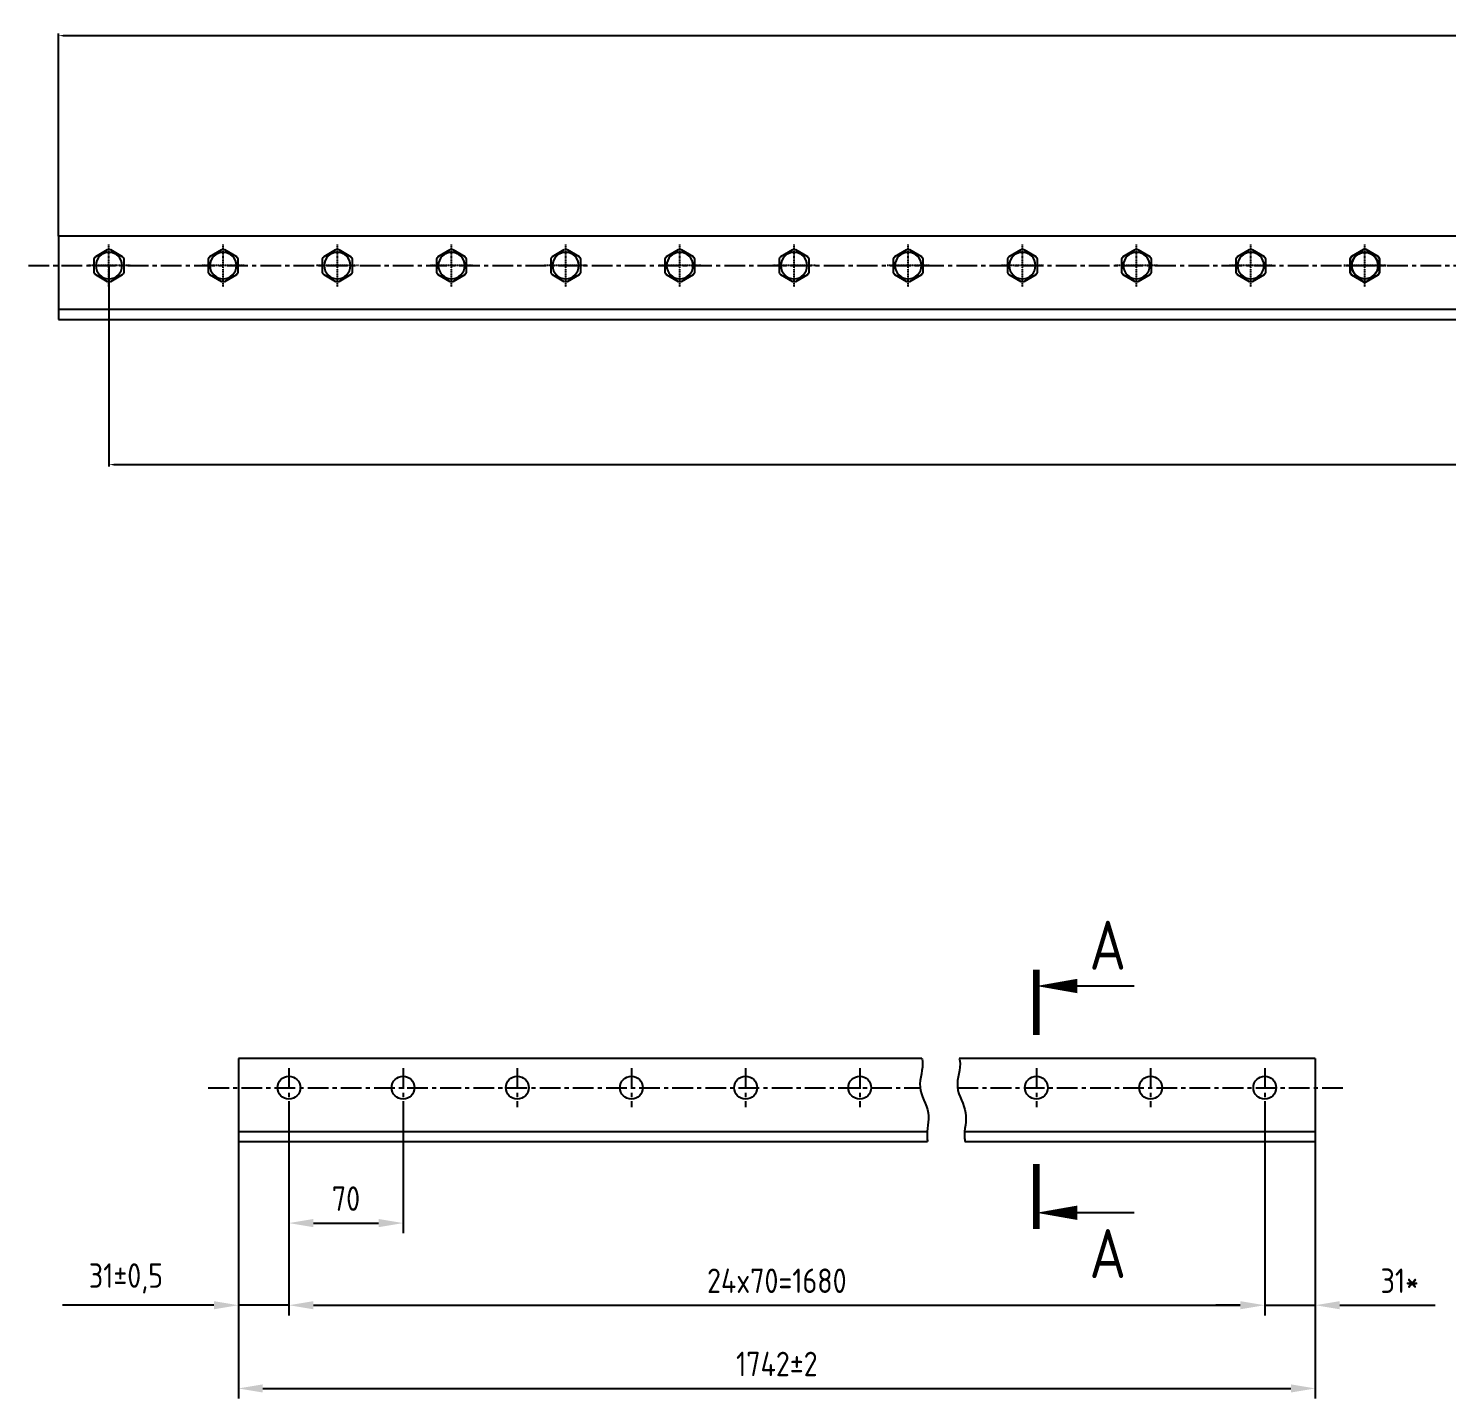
# Model space of a CAD drawing. Header units: millimetres. Extents: x 2992 to 6597, y 1250 to 2866.
# Drawn here: x 2992 to 3862, y 1250 to 2090 of the extents above; entities that cross this region are included whole.
import ezdxf

# ---------------------------------------------------------------- set-up
doc = ezdxf.new("R2010")
doc.units = ezdxf.units.MM
doc.header["$LTSCALE"] = 0.4
doc.linetypes.add('CENTER', pattern=[50.8, 31.75, -6.35, 6.35, -6.35])
for name, color, linetype in [('Bord', 1, 'Continuous'), ('Cen', 5, 'CENTER'), ('Cont', 6, 'Continuous'), ('Dim', 7, 'Continuous'), ('Text', 3, 'Continuous'), ('Textb', 6, 'Continuous')]:
    doc.layers.add(name, color=color, linetype=linetype)
doc.styles.add('Style1', font='romans.shx', dxfattribs={"width": 0.8})
doc.dimstyles.new('Dia_1', dxfattribs={"dimtxt": 3, "dimasz": 3, "dimexe": 1.25, "dimexo": 0, "dimgap": 1, "dimtad": 1, "dimtoh": 1, "dimtxsty": 'Style1', "dimcen": 2.5, "dimclrt": 3, "dimadec": 0, "dimazin": 0, "dimtfac": 1, "dimtmove": 0, "dimatfit": 3, "dimfxl": 1, "dimarcsym": 0})
doc.dimstyles.new('Lin_5', dxfattribs={"dimscale": 5, "dimtxt": 3, "dimasz": 3, "dimexe": 1.25, "dimexo": 0, "dimgap": 1.5, "dimtad": 1, "dimtxsty": 'Style1', "dimcen": 2.5, "dimclrt": 3, "dimadec": 0, "dimazin": 0, "dimtfac": 1, "dimtmove": 0, "dimatfit": 3, "dimldrblk": 'DOT', "dimfxl": 1, "dimarcsym": 0})

# ---------------------------------------------------------------- blocks, each defined once
blk = doc.blocks.new('A0C3000')
at = {"ltscale": 0.016}
for p, q in [((-0.83, 9.92), (-8.17, 5.67)), ((8.17, 5.67), (0.83, 9.92)), ((-9, 4.24), (-9, -4.24)), ((9, -4.24), (9, 4.24)), ((-8.17, -5.67), (-0.83, -9.92)), ((0.83, -9.92), (8.17, -5.67))]:
    blk.add_line(p, q, dxfattribs=at)
at = {"color": 5, "linetype": 'CENTER', "ltscale": 0.016}
for p, q in [((0, -12.95), (0, 12.95)), ((-12.95, 0), (12.95, 0))]:
    blk.add_line(p, q, dxfattribs=at)
at = {"ltscale": 0.016}
blk.add_circle((0, 0), 8.1, dxfattribs=at)
for start, end in [(85.24094, 94.75906), (145.24094, 154.75906), (25.24094, 34.75906), (205.24094, 214.75906), (325.24094, 334.75906), (265.24094, 274.75906)]:
    blk.add_arc((0, 0), 9.95, start, end, dxfattribs=at)
blk = doc.blocks.new('*D37')
at = {"layer": 'Defpoints', "color": 0, "transparency": 16777216}
for p in [(3152.03, 1428.76), (3750.32, 1428.76), (3750.32, 1307.42)]:
    blk.add_point(p, dxfattribs=at)
at = {"layer": 'Dim', "color": 0, "lineweight": -2, "transparency": 16777216}
for p, q in [((3152.03, 1428.76), (3152.03, 1301.17)), ((3750.32, 1428.76), (3750.32, 1301.17)), ((3167.03, 1307.42), (3735.32, 1307.42))]:
    blk.add_line(p, q, dxfattribs=at)
at = {"layer": 'Dim', "color": 0, "transparency": 16777216}
for points in [[(3167.03, 1309.92), (3167.03, 1304.92), (3152.03, 1307.42)], [(3735.32, 1309.92), (3735.32, 1304.92), (3750.32, 1307.42)]]:
    blk.add_solid(points, dxfattribs=at)
at = {"layer": 'Dim', "color": 3, "transparency": 16777216, "insert": (3451.18, 1322.42), "char_height": 15, "attachment_point": 5, "style": 'Style1'}
blk.add_mtext('24x70=1680', dxfattribs=at)
blk = doc.blocks.new('_Dot')
at = {"color": 0, "linetype": 'ByBlock', "lineweight": -2}
blk.add_line((-0.5, 0), (-1, 0), dxfattribs=at)
at = {"color": 0, "linetype": 'ByBlock', "const_width": 0.5}
blk.add_lwpolyline([(-0.25, 0, 1), (0.25, 0, 1)], format="xyb", close=True, dxfattribs=at)
blk = doc.blocks.new('*D38')
at = {"layer": 'Defpoints', "color": 0, "transparency": 16777216}
for p in [(3750.32, 1428.76), (3781.32, 1407.76), (3750.32, 1307.42)]:
    blk.add_point(p, dxfattribs=at)
at = {"layer": 'Dim', "color": 0, "lineweight": -2, "transparency": 16777216}
for p, q in [((3750.32, 1428.76), (3750.32, 1301.17)), ((3781.32, 1407.76), (3781.32, 1301.17)), ((3735.32, 1307.42), (3720.32, 1307.42)), ((3750.32, 1307.42), (3781.32, 1307.42)), ((3796.32, 1307.42), (3854.89, 1307.42))]:
    blk.add_line(p, q, dxfattribs=at)
at = {"layer": 'Dim', "color": 0, "transparency": 16777216}
for points in [[(3735.32, 1309.92), (3735.32, 1304.92), (3750.32, 1307.42)], [(3796.32, 1309.92), (3796.32, 1304.92), (3781.32, 1307.42)]]:
    blk.add_solid(points, dxfattribs=at)
at = {"layer": 'Dim', "color": 3, "transparency": 16777216, "insert": (3833.11, 1322.42), "char_height": 15, "attachment_point": 5, "style": 'Style1'}
blk.add_mtext('31*', dxfattribs=at)
blk = doc.blocks.new('*D39')
at = {"layer": 'Defpoints', "color": 0, "transparency": 16777216}
for p in [(3152.03, 1428.76), (3222.03, 1428.76), (3222.03, 1357.76)]:
    blk.add_point(p, dxfattribs=at)
at = {"layer": 'Dim', "color": 0, "lineweight": -2, "transparency": 16777216}
for p, q in [((3152.03, 1428.76), (3152.03, 1351.51)), ((3222.03, 1428.76), (3222.03, 1351.51)), ((3167.03, 1357.76), (3207.03, 1357.76))]:
    blk.add_line(p, q, dxfattribs=at)
at = {"layer": 'Dim', "color": 0, "transparency": 16777216}
for points in [[(3167.03, 1360.26), (3167.03, 1355.26), (3152.03, 1357.76)], [(3207.03, 1360.26), (3207.03, 1355.26), (3222.03, 1357.76)]]:
    blk.add_solid(points, dxfattribs=at)
at = {"layer": 'Dim', "color": 3, "transparency": 16777216, "insert": (3187.03, 1372.76), "char_height": 15, "attachment_point": 5, "style": 'Style1'}
blk.add_mtext('70', dxfattribs=at)
blk = doc.blocks.new('*D40')
at = {"layer": 'Defpoints', "color": 0, "transparency": 16777216}
for p in [(3121.03, 1407.76), (3781.32, 1407.76), (3781.32, 1256.41)]:
    blk.add_point(p, dxfattribs=at)
at = {"layer": 'Dim', "color": 0, "lineweight": -2, "transparency": 16777216}
for p, q in [((3121.03, 1407.76), (3121.03, 1250.16)), ((3781.32, 1407.76), (3781.32, 1250.16)), ((3136.03, 1256.41), (3766.32, 1256.41))]:
    blk.add_line(p, q, dxfattribs=at)
at = {"layer": 'Dim', "color": 0, "transparency": 16777216}
for points in [[(3136.03, 1258.91), (3136.03, 1253.91), (3121.03, 1256.41)], [(3766.32, 1258.91), (3766.32, 1253.91), (3781.32, 1256.41)]]:
    blk.add_solid(points, dxfattribs=at)
at = {"layer": 'Dim', "color": 3, "transparency": 16777216, "insert": (3451.18, 1271.41), "char_height": 15, "attachment_point": 5, "style": 'Style1'}
blk.add_mtext('1742±2', dxfattribs=at)
blk = doc.blocks.new('*D41')
at = {"layer": 'Defpoints', "color": 0, "transparency": 16777216}
for p in [(3152.03, 1428.76), (3121.03, 1407.76), (3121.03, 1307.42)]:
    blk.add_point(p, dxfattribs=at)
at = {"layer": 'Dim', "color": 0, "lineweight": -2, "transparency": 16777216}
for p, q in [((3152.03, 1428.76), (3152.03, 1301.17)), ((3121.03, 1407.76), (3121.03, 1301.17)), ((3106.03, 1307.42), (3013.18, 1307.42)), ((3152.03, 1307.42), (3121.03, 1307.42)), ((3167.03, 1307.42), (3182.03, 1307.42))]:
    blk.add_line(p, q, dxfattribs=at)
at = {"layer": 'Dim', "color": 0, "transparency": 16777216}
for points in [[(3106.03, 1309.92), (3106.03, 1304.92), (3121.03, 1307.42)], [(3167.03, 1309.92), (3167.03, 1304.92), (3152.03, 1307.42)]]:
    blk.add_solid(points, dxfattribs=at)
at = {"layer": 'Dim', "color": 3, "transparency": 16777216, "insert": (3052.1, 1323.85), "char_height": 15, "attachment_point": 5, "style": 'Style1'}
blk.add_mtext('31±0,5', dxfattribs=at)
blk = doc.blocks.new('razrez03')
at = {"layer": 'Text', "const_width": 0.8}
blk.add_lwpolyline([(0, 2), (0, -6)], dxfattribs=at)
at = {"layer": 'Text'}
blk.add_lwpolyline([(0, 0, 0, 1.76, 0), (5, 0, 1.76, 1.76, 0)], format="xyseb", dxfattribs=at)
blk.add_lwpolyline([(12, 0), (5, 0)], dxfattribs=at)
at = {"layer": 'Textb', "style": 'Style1', "width": 0.8}
blk.add_attdef('A', (6.5, 2), '', height=6, dxfattribs=at)
blk = doc.blocks.new('*D43')
at = {"layer": 'Defpoints', "color": 0, "transparency": 16777216}
for p in [(4752.72, 2085.66), (3010.72, 1962.7), (4752.72, 1962.7)]:
    blk.add_point(p, dxfattribs=at)
at = {"layer": 'Dim', "color": 0, "lineweight": -2, "transparency": 16777216}
for p, q in [((3010.72, 1962.7), (3010.72, 2086.91)), ((3013.72, 2085.66), (4749.72, 2085.66)), ((4752.72, 1962.7), (4752.72, 2086.91))]:
    blk.add_line(p, q, dxfattribs=at)
at = {"layer": 'Dim', "color": 0, "transparency": 16777216}
for points in [[(3013.72, 2086.16), (3013.72, 2085.16), (3010.72, 2085.66)], [(4749.72, 2086.16), (4749.72, 2085.16), (4752.72, 2085.66)]]:
    blk.add_solid(points, dxfattribs=at)
at = {"layer": 'Dim', "color": 3, "transparency": 16777216, "insert": (3881.72, 2088.16), "char_height": 3, "attachment_point": 5, "style": 'Style1'}
blk.add_mtext('1742', dxfattribs=at)
blk = doc.blocks.new('*D44')
at = {"layer": 'Defpoints', "color": 0, "transparency": 16777216}
for p in [(3041.72, 1944.7), (4721.72, 1944.7), (4721.72, 1822.71)]:
    blk.add_point(p, dxfattribs=at)
at = {"layer": 'Dim', "color": 0, "lineweight": -2, "transparency": 16777216}
for p, q in [((3041.72, 1944.7), (3041.72, 1821.46)), ((4721.72, 1944.7), (4721.72, 1821.46)), ((3044.72, 1822.71), (4718.72, 1822.71))]:
    blk.add_line(p, q, dxfattribs=at)
at = {"layer": 'Dim', "color": 0, "transparency": 16777216}
for points in [[(3044.72, 1823.21), (3044.72, 1822.21), (3041.72, 1822.71)], [(4718.72, 1823.21), (4718.72, 1822.21), (4721.72, 1822.71)]]:
    blk.add_solid(points, dxfattribs=at)
at = {"layer": 'Dim', "color": 3, "transparency": 16777216, "insert": (3881.72, 1825.21), "char_height": 3, "attachment_point": 5, "style": 'Style1'}
blk.add_mtext('1680', dxfattribs=at)

msp = doc.modelspace()

# ---------------------------------------------------------------- linework, layer by layer
at = {"layer": 'Bord'}
for points in [[(3540.114932, 1458.758694), (3540.246048, 1458.269689), (3541.392343, 1452.738811), (3535.809694, 1440.539874), (3546.628909, 1426.148937), (3542.716662, 1414.237095), (3543.444365, 1408.561866), (3543.596666, 1407.758694)], [(3563.046144, 1458.758694), (3563.17726, 1458.269689), (3564.323555, 1452.738811), (3558.740907, 1440.539874), (3569.560122, 1426.148937), (3565.647874, 1414.237095), (3566.375578, 1408.561866), (3566.527878, 1407.758694)]]:
    msp.add_open_spline(points, degree=3, knots=[12.4015483846, 12.4015483846, 12.4015483846, 12.4015483846, 13.996027213, 30.2323083807, 46.8258701561, 61.9373617044, 64.4581600576, 64.4581600576, 64.4581600576, 64.4581600576], dxfattribs=at)
at = {"layer": 'Cen'}
for p, q in [((2992.284112, 1944.703632), (4771.910827, 1944.703632)), ((3152.033428, 1452.758694), (3152.033428, 1428.758694)), ((3222.033428, 1452.758694), (3222.033428, 1428.758694)), ((3292.033428, 1452.758694), (3292.033428, 1428.758694)), ((3362.033428, 1452.758694), (3362.033428, 1428.758694)), ((3432.033428, 1452.758694), (3432.033428, 1428.758694)), ((3502.033428, 1452.758694), (3502.033428, 1428.758694)), ((3610.320808, 1452.758694), (3610.320808, 1428.758694)), ((3680.320808, 1452.758694), (3680.320808, 1428.758694)), ((3750.320808, 1452.758694), (3750.320808, 1428.758694)), ((3102.600717, 1440.758694), (3539.017332, 1440.758694)), ((3561.948544, 1440.758694), (3800.514812, 1440.758694))]:
    msp.add_line(p, q, dxfattribs=at)
at = {"layer": 'Cont'}
for p, q in [((4752.716822, 1962.703632), (3010.716822, 1962.703632)), ((4752.716822, 1917.703632), (3010.716822, 1917.703632)), ((3010.716822, 1911.703632), (4752.716822, 1911.703632)), ((3540.114932, 1458.758694), (3121.033428, 1458.758694)), ((3781.320808, 1458.758694), (3563.046144, 1458.758694)), ((3543.369527, 1413.758694), (3121.033428, 1413.758694)), ((3781.320808, 1413.758694), (3566.30074, 1413.758694)), ((3121.033428, 1407.758694), (3543.596666, 1407.758694)), ((3566.527878, 1407.758694), (3781.320808, 1407.758694))]:
    msp.add_line(p, q, dxfattribs=at)
at = {"layer": 'Cont', "linetype": 'ByBlock'}
for p, q in [((3010.716822, 1962.703632), (3010.716822, 1911.703632)), ((3121.033428, 1458.758694), (3121.033428, 1407.758694)), ((3781.320808, 1458.758694), (3781.320808, 1407.758694))]:
    msp.add_line(p, q, dxfattribs=at)
at = {"layer": 'Cont'}
for centre in [(3152.033428, 1440.758694), (3222.033428, 1440.758694), (3292.033428, 1440.758694), (3362.033428, 1440.758694), (3432.033428, 1440.758694), (3502.033428, 1440.758694), (3610.320808, 1440.758694), (3680.320808, 1440.758694), (3750.320808, 1440.758694)]:
    msp.add_circle(centre, 7, dxfattribs=at)

# ---------------------------------------------------------------- block references
at = {"layer": 'Cont', "ltscale": 0.016, "xscale": -1}
for p in [(3041.716822, 1944.703632), (3111.716822, 1944.703632), (3181.716822, 1944.703632), (3251.716822, 1944.703632), (3321.716822, 1944.703632), (3391.716822, 1944.703632), (3461.716822, 1944.703632), (3531.716822, 1944.703632), (3601.716822, 1944.703632), (3671.716822, 1944.703632), (3741.716822, 1944.703632), (3811.716822, 1944.703632)]:
    msp.add_blockref('A0C3000', p, dxfattribs=at)
at = {"layer": 'Cont', "ltscale": 0.016}
msp.add_blockref('A0C3000', (3811.716822, 1944.703632), dxfattribs=at)
at = {"layer": 'Dim', "xscale": 5, "yscale": 5, "zscale": 5}
msp.add_blockref('razrez03', (3610.320808, 1503.094504), dxfattribs=at).add_auto_attribs({'A': 'А'})
at = {"layer": 'Dim'}
ref = msp.add_blockref('razrez03', (3610.320808, 1364.085647), dxfattribs=dict(at, xscale=-5, yscale=5, zscale=5, rotation=180))
ref.add_attrib('A', 'А', (3642.820808, 1324.085647), dxfattribs={"layer": 'Textb', "height": 30, "style": 'Style1', "width": 0.8})

# ---------------------------------------------------------------- dimensions: what is measured, and where the dimension line sits
for base, p1, p2, picture, middle in [((4752.716822, 2085.656765), (3010.716822, 1962.703632), (4752.716822, 1962.703632), '*D43', (3881.716822, 2088.156765)), ((4721.716822, 1822.712389), (3041.716822, 1944.703632), (4721.716822, 1944.703632), '*D44', (3881.716822, 1825.212389))]:
    dim = msp.add_linear_dim(base=base, p1=p1, p2=p2, dimstyle='Dia_1', override={"dimarcsym": 1}, dxfattribs=at)
    dim.commit()
    dim.dimension.update_dxf_attribs({"geometry": picture, "text_midpoint": middle})
for base, p1, p2, text, picture, middle in [((3121.033428, 1307.420856), (3152.033428, 1428.758694), (3121.033428, 1407.758694), '<>±0,5', '*D41', (3052.104856, 1307.420856)), ((3750.320808, 1307.420856), (3781.320808, 1407.758694), (3750.320808, 1428.758694), '<>*', '*D38', (3833.106522, 1307.420856)), ((3781.320808, 1256.407342), (3121.033428, 1407.758694), (3781.320808, 1407.758694), '1742±2', '*D40', (3451.177118, 1256.407342))]:
    dim = msp.add_linear_dim(base=base, p1=p1, p2=p2, text=text, dimstyle='Lin_5', dxfattribs=at)
    dim.commit()
    dim.dimension.update_dxf_attribs({"geometry": picture, "text_midpoint": middle, "dimtype": 160})
dim = msp.add_linear_dim(base=(3750.320808, 1307.420856), p1=(3152.033428, 1428.758694), p2=(3750.320808, 1428.758694), text='24x70=1680', dimstyle='Lin_5', dxfattribs=at)
dim.commit()
dim.dimension.update_dxf_attribs({"geometry": '*D37', "text_midpoint": (3451.177118, 1322.420856)})
dim = msp.add_linear_dim(base=(3222.033428, 1357.758694), p1=(3152.033428, 1428.758694), p2=(3222.033428, 1428.758694), dimstyle='Lin_5', dxfattribs=at)
dim.commit()
dim.dimension.update_dxf_attribs({"geometry": '*D39', "text_midpoint": (3187.033428, 1372.758694)})

doc.saveas('drawing.dxf')
